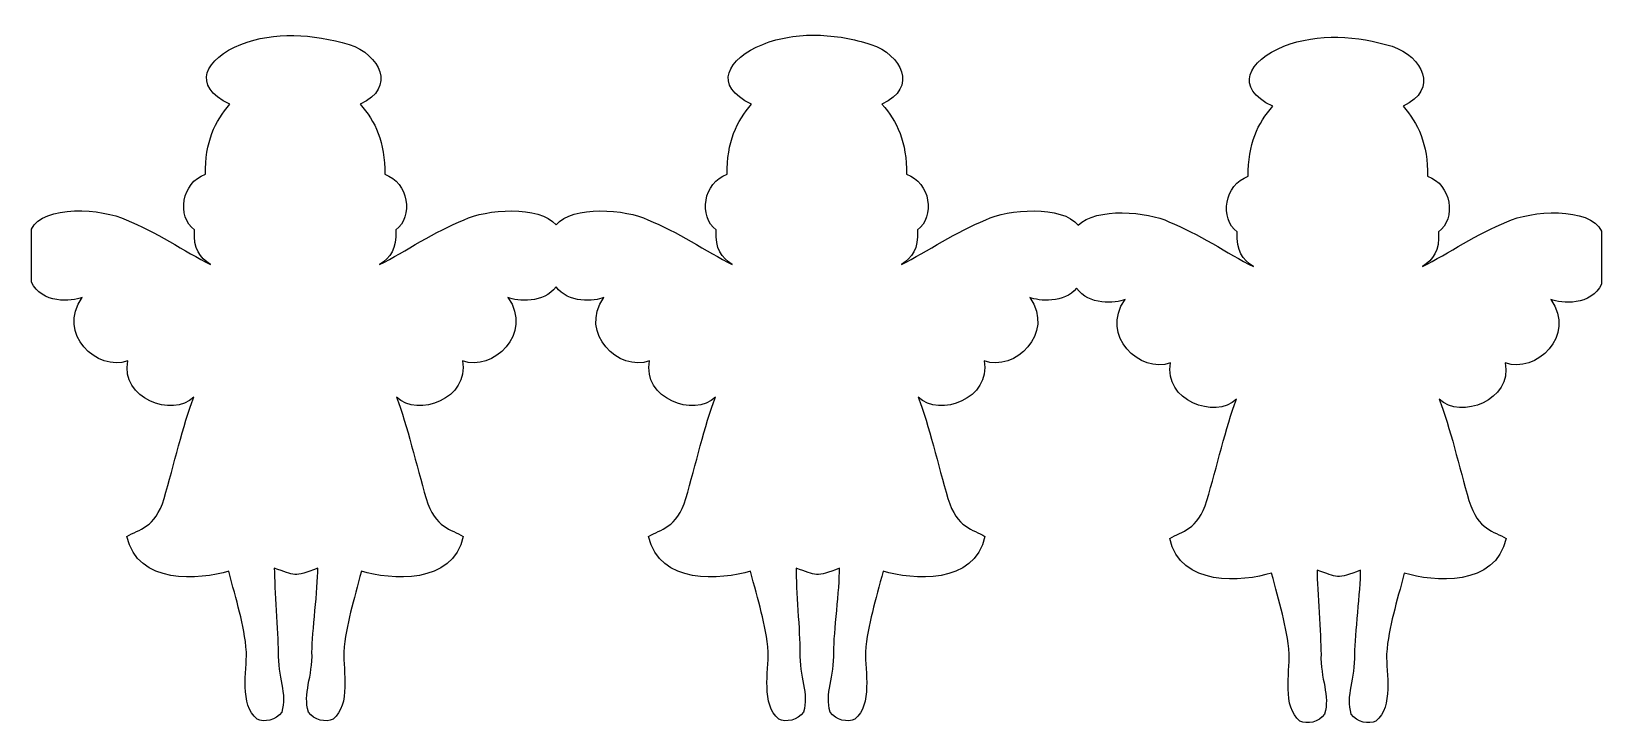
# Model space of a CAD drawing. Header units: centimetres. Extents: x -7 to 4.8, y -1.7 to 3.5.
import ezdxf

# ---------------------------------------------------------------- set-up
doc = ezdxf.new("R2010")
doc.units = ezdxf.units.CM
doc.header["$MEASUREMENT"] = 0
doc.layers.add('Layer 1', color=7, linetype='Continuous')

msp = doc.modelspace()

# ---------------------------------------------------------------- linework, layer by layer
at = {"layer": 'Layer 1', "color": 254}
msp.add_open_spline([(-1.07429, 3.44822), (-1.21304, 3.45088), (-1.35194, 3.43067), (-1.48109, 3.37959), (-1.48109, 3.37959), (-1.74806, 3.27263), (-1.85927, 3.06801), (-1.56377, 2.9298), (-1.56377, 2.9298), (-1.67561, 2.80508), (-1.75182, 2.64498), (-1.74732, 2.40394), (-1.74732, 2.40394), (-1.92765, 2.34384), (-1.96383, 2.08699), (-1.83, 1.98639), (-1.83, 1.98639), (-1.83876, 1.84138), (-1.78978, 1.78004), (-1.70928, 1.72594), (-1.70928, 1.72594), (-1.90063, 1.82476), (-2.12765, 1.97581), (-2.34263, 2.06246), (-2.34263, 2.06246), (-2.50366, 2.14176), (-2.91065, 2.17354), (-3.0322, 2.02525), (-3.0322, 2.02525), (-3.15373, 2.17356), (-3.56156, 2.14176), (-3.7226, 2.06246), (-3.7226, 2.06246), (-3.93757, 1.97581), (-4.1646, 1.82476), (-4.35595, 1.72594), (-4.35595, 1.72594), (-4.27546, 1.78004), (-4.22647, 1.84138), (-4.23523, 1.98639), (-4.23523, 1.98639), (-4.1014, 2.08698), (-4.13758, 2.34383), (-4.31791, 2.40394), (-4.31791, 2.40394), (-4.31341, 2.64498), (-4.38963, 2.80507), (-4.50146, 2.9298), (-4.50146, 2.9298), (-4.22855, 3.05557), (-4.35556, 3.30262), (-4.58414, 3.37959), (-4.58414, 3.37959), (-4.86052, 3.45822), (-5.14556, 3.47677), (-5.39691, 3.37959), (-5.39691, 3.37959), (-5.66388, 3.27263), (-5.77509, 3.06801), (-5.47959, 2.9298), (-5.47959, 2.9298), (-5.59143, 2.80508), (-5.66764, 2.64498), (-5.66314, 2.40394), (-5.66314, 2.40394), (-5.84347, 2.34384), (-5.87965, 2.08699), (-5.74582, 1.98639), (-5.74582, 1.98639), (-5.75458, 1.84138), (-5.7056, 1.78004), (-5.6251, 1.72594), (-5.6251, 1.72594), (-5.81645, 1.82476), (-6.04347, 1.97581), (-6.25845, 2.06246), (-6.25845, 2.06246), (-6.43057, 2.14722), (-6.88442, 2.17789), (-6.96952, 1.99218), (-6.96952, 1.99218), (-6.96952, 1.99218), (-6.96952, 1.5953), (-6.96952, 1.5953), (-6.96952, 1.5953), (-6.89391, 1.4306), (-6.66563, 1.44752), (-6.58835, 1.47954), (-6.58835, 1.47954), (-6.78095, 1.20838), (-6.47425, 0.91798), (-6.24605, 1.00412), (-6.24605, 1.00412), (-6.30272, 0.72048), (-5.91092, 0.57615), (-5.75161, 0.73127), (-5.75161, 0.73127), (-5.83199, 0.51905), (-5.89986, 0.22079), (-5.9732, -0.02858), (-5.9732, -0.02858), (-6.04308, -0.25694), (-6.16201, -0.25831), (-6.25267, -0.31383), (-6.25267, -0.31383), (-6.1769, -0.68001), (-5.70455, -0.64149), (-5.48786, -0.57428), (-5.48786, -0.57428), (-5.43286, -0.79924), (-5.37254, -0.96642), (-5.35557, -1.18282), (-5.35557, -1.18282), (-5.35282, -1.32177), (-5.40849, -1.5797), (-5.27619, -1.68553), (-5.27619, -1.68553), (-5.22327, -1.71199), (-5.13117, -1.69635), (-5.09098, -1.63261), (-5.09098, -1.63261), (-5.0467, -1.49635), (-5.12347, -1.36659), (-5.11744, -1.18282), (-5.11744, -1.18282), (-5.11781, -1.03322), (-5.14638, -0.7107), (-5.14638, -0.55195), (-5.14638, -0.55195), (-4.9926, -0.60476), (-4.99951, -0.62544), (-4.81978, -0.55195), (-4.81978, -0.55195), (-4.81978, -0.7107), (-4.86323, -1.03322), (-4.8636, -1.18282), (-4.8636, -1.18282), (-4.85757, -1.36659), (-4.93434, -1.49635), (-4.89006, -1.63261), (-4.89006, -1.63261), (-4.84987, -1.69635), (-4.75777, -1.71199), (-4.70485, -1.68553), (-4.70485, -1.68553), (-4.57256, -1.5797), (-4.62823, -1.32177), (-4.62547, -1.18282), (-4.62547, -1.18282), (-4.60849, -0.96642), (-4.54818, -0.79924), (-4.49318, -0.57428), (-4.49318, -0.57428), (-4.27648, -0.64149), (-3.80414, -0.68001), (-3.72837, -0.31383), (-3.72837, -0.31383), (-3.81902, -0.2583), (-3.93713, -0.25694), (-4.00701, -0.02858), (-4.00701, -0.02858), (-4.08035, 0.22079), (-4.14904, 0.51905), (-4.22943, 0.73127), (-4.22943, 0.73127), (-4.07012, 0.57615), (-3.67832, 0.72048), (-3.73499, 1.00412), (-3.73499, 1.00412), (-3.50679, 0.91798), (-3.20009, 1.20838), (-3.39269, 1.47954), (-3.39269, 1.47954), (-3.32152, 1.45005), (-3.12231, 1.43354), (-3.0322, 1.55974), (-3.0322, 1.55974), (-2.94195, 1.43399), (-2.74362, 1.45008), (-2.67253, 1.47954), (-2.67253, 1.47954), (-2.86513, 1.20838), (-2.55843, 0.91798), (-2.33023, 1.00412), (-2.33023, 1.00412), (-2.3869, 0.72048), (-1.9951, 0.57615), (-1.83579, 0.73127), (-1.83579, 0.73127), (-1.91617, 0.51905), (-1.98404, 0.22079), (-2.05738, -0.02858), (-2.05738, -0.02858), (-2.12726, -0.25694), (-2.24619, -0.25831), (-2.33685, -0.31383), (-2.33685, -0.31383), (-2.26108, -0.68001), (-1.78873, -0.64149), (-1.57204, -0.57428), (-1.57204, -0.57428), (-1.51704, -0.79924), (-1.45672, -0.96642), (-1.43975, -1.18282), (-1.43975, -1.18282), (-1.437, -1.32177), (-1.49267, -1.5797), (-1.36037, -1.68553), (-1.36037, -1.68553), (-1.30745, -1.71199), (-1.21535, -1.69635), (-1.17516, -1.63261), (-1.17516, -1.63261), (-1.13088, -1.49635), (-1.20765, -1.36659), (-1.20162, -1.18282), (-1.20162, -1.18282), (-1.20199, -1.03322), (-1.23056, -0.7107), (-1.23056, -0.55195), (-1.23056, -0.55195), (-1.07678, -0.60476), (-1.08369, -0.62544), (-0.90396, -0.55195), (-0.90396, -0.55195), (-0.90396, -0.7107), (-0.94741, -1.03322), (-0.94778, -1.18282), (-0.94778, -1.18282), (-0.94175, -1.36659), (-1.01852, -1.49635), (-0.97424, -1.63261), (-0.97424, -1.63261), (-0.93405, -1.69635), (-0.84195, -1.71199), (-0.78903, -1.68553), (-0.78903, -1.68553), (-0.65674, -1.5797), (-0.71241, -1.32177), (-0.70965, -1.18282), (-0.70965, -1.18282), (-0.69267, -0.96642), (-0.63236, -0.79924), (-0.57736, -0.57428), (-0.57736, -0.57428), (-0.36066, -0.64149), (0.11168, -0.68001), (0.18745, -0.31383), (0.18745, -0.31383), (0.0968, -0.2583), (-0.02131, -0.25694), (-0.09119, -0.02858), (-0.09119, -0.02858), (-0.16453, 0.22079), (-0.23322, 0.51905), (-0.31361, 0.73127), (-0.31361, 0.73127), (-0.1543, 0.57615), (0.2375, 0.72048), (0.18083, 1.00412), (0.18083, 1.00412), (0.40903, 0.91798), (0.71573, 1.20838), (0.52313, 1.47954), (0.52313, 1.47954), (0.5922, 1.45092), (0.78186, 1.43457), (0.87536, 1.54899), (0.87536, 1.54899), (0.96409, 1.41846), (1.16642, 1.43486), (1.23834, 1.46465), (1.23834, 1.46465), (1.04574, 1.19349), (1.35244, 0.90309), (1.58064, 0.98923), (1.58064, 0.98923), (1.52397, 0.70559), (1.91577, 0.56126), (2.07508, 0.71638), (2.07508, 0.71638), (1.9947, 0.50416), (1.92683, 0.2059), (1.85349, -0.04347), (1.85349, -0.04347), (1.78361, -0.27183), (1.66468, -0.2732), (1.57402, -0.32872), (1.57402, -0.32872), (1.64979, -0.6949), (2.12214, -0.65638), (2.33883, -0.58917), (2.33883, -0.58917), (2.39383, -0.81413), (2.45415, -0.98131), (2.47112, -1.19771), (2.47112, -1.19771), (2.47387, -1.33666), (2.4182, -1.59459), (2.5505, -1.70042), (2.5505, -1.70042), (2.60342, -1.72688), (2.69552, -1.71124), (2.73571, -1.6475), (2.73571, -1.6475), (2.77999, -1.51124), (2.70322, -1.38148), (2.70925, -1.19771), (2.70925, -1.19771), (2.70888, -1.04811), (2.68031, -0.72559), (2.68031, -0.56684), (2.68031, -0.56684), (2.83409, -0.61965), (2.82718, -0.64033), (3.00691, -0.56684), (3.00691, -0.56684), (3.00691, -0.72559), (2.96346, -1.04811), (2.96309, -1.19771), (2.96309, -1.19771), (2.96912, -1.38148), (2.89235, -1.51124), (2.93663, -1.6475), (2.93663, -1.6475), (2.97682, -1.71124), (3.06892, -1.72688), (3.12184, -1.70042), (3.12184, -1.70042), (3.25413, -1.59459), (3.19846, -1.33666), (3.20122, -1.19771), (3.20122, -1.19771), (3.2182, -0.98131), (3.27851, -0.81413), (3.33351, -0.58917), (3.33351, -0.58917), (3.55021, -0.65638), (4.02255, -0.6949), (4.09832, -0.32872), (4.09832, -0.32872), (4.00767, -0.27319), (3.88956, -0.27183), (3.81968, -0.04347), (3.81968, -0.04347), (3.74634, 0.2059), (3.67765, 0.50416), (3.59726, 0.71638), (3.59726, 0.71638), (3.75657, 0.56126), (4.14837, 0.70559), (4.0917, 0.98923), (4.0917, 0.98923), (4.3199, 0.90309), (4.6266, 1.19349), (4.434, 1.46465), (4.434, 1.46465), (4.51128, 1.43263), (4.73956, 1.41571), (4.81517, 1.58041), (4.81517, 1.58041), (4.81517, 1.58041), (4.81517, 1.97729), (4.81517, 1.97729), (4.81517, 1.97729), (4.73007, 2.163), (4.27623, 2.13233), (4.1041, 2.04757), (4.1041, 2.04757), (3.88913, 1.96092), (3.6621, 1.80987), (3.47075, 1.71105), (3.47075, 1.71105), (3.55124, 1.76515), (3.60023, 1.82649), (3.59147, 1.9715), (3.59147, 1.9715), (3.7253, 2.07209), (3.68912, 2.32894), (3.50879, 2.38905), (3.50879, 2.38905), (3.51329, 2.63009), (3.43707, 2.79018), (3.32524, 2.91491), (3.32524, 2.91491), (3.59815, 3.04068), (3.47114, 3.28773), (3.24256, 3.3647), (3.24256, 3.3647), (2.98534, 3.44557), (2.68808, 3.46685), (2.42979, 3.3647), (2.42979, 3.3647), (2.16282, 3.25774), (2.05161, 3.05312), (2.34711, 2.91491), (2.34711, 2.91491), (2.23527, 2.79019), (2.15906, 2.63009), (2.16356, 2.38905), (2.16356, 2.38905), (1.98323, 2.32895), (1.94705, 2.0721), (2.08088, 1.9715), (2.08088, 1.9715), (2.07212, 1.82649), (2.1211, 1.76515), (2.2016, 1.71105), (2.2016, 1.71105), (2.01025, 1.80987), (1.78323, 1.96092), (1.56825, 2.04757), (1.56825, 2.04757), (1.411, 2.12501), (1.01848, 2.15771), (0.88695, 2.02111), (0.88695, 2.02111), (0.7697, 2.17418), (0.35578, 2.14249), (0.19325, 2.06245), (0.19325, 2.06245), (-0.02172, 1.9758), (-0.24875, 1.82475), (-0.4401, 1.72593), (-0.4401, 1.72593), (-0.35961, 1.78003), (-0.31062, 1.84137), (-0.31938, 1.98638), (-0.31938, 1.98638), (-0.18555, 2.08697), (-0.22173, 2.34382), (-0.40206, 2.40393), (-0.40206, 2.40393), (-0.39756, 2.64497), (-0.47378, 2.80506), (-0.58561, 2.92979), (-0.58561, 2.92979), (-0.3127, 3.05556), (-0.43971, 3.30261), (-0.66829, 3.37958), (-0.66829, 3.37958), (-0.7969, 3.42002), (-0.93551, 3.44555), (-1.07426, 3.44821), (-1.07426, 3.44821), (-1.07426, 3.44821), (-1.07429, 3.44822), (-1.07429, 3.44822)], degree=3, knots=[0, 0, 0, 0, 0.00884956, 0.00884956, 0.00884956, 0.00884956, 0.01769912, 0.01769912, 0.01769912, 0.01769912, 0.02654867, 0.02654867, 0.02654867, 0.02654867, 0.03539823, 0.03539823, 0.03539823, 0.03539823, 0.04424779, 0.04424779, 0.04424779, 0.04424779, 0.05309735, 0.05309735, 0.05309735, 0.05309735, 0.0619469, 0.0619469, 0.0619469, 0.0619469, 0.07079646, 0.07079646, 0.07079646, 0.07079646, 0.07964602, 0.07964602, 0.07964602, 0.07964602, 0.08849558, 0.08849558, 0.08849558, 0.08849558, 0.09734513, 0.09734513, 0.09734513, 0.09734513, 0.10619469, 0.10619469, 0.10619469, 0.10619469, 0.11504425, 0.11504425, 0.11504425, 0.11504425, 0.12389381, 0.12389381, 0.12389381, 0.12389381, 0.13274336, 0.13274336, 0.13274336, 0.13274336, 0.14159292, 0.14159292, 0.14159292, 0.14159292, 0.15044248, 0.15044248, 0.15044248, 0.15044248, 0.15929204, 0.15929204, 0.15929204, 0.15929204, 0.16814159, 0.16814159, 0.16814159, 0.16814159, 0.17699115, 0.17699115, 0.17699115, 0.17699115, 0.18584071, 0.18584071, 0.18584071, 0.18584071, 0.19469027, 0.19469027, 0.19469027, 0.19469027, 0.20353982, 0.20353982, 0.20353982, 0.20353982, 0.21238938, 0.21238938, 0.21238938, 0.21238938, 0.22123894, 0.22123894, 0.22123894, 0.22123894, 0.2300885, 0.2300885, 0.2300885, 0.2300885, 0.23893805, 0.23893805, 0.23893805, 0.23893805, 0.24778761, 0.24778761, 0.24778761, 0.24778761, 0.25663717, 0.25663717, 0.25663717, 0.25663717, 0.26548673, 0.26548673, 0.26548673, 0.26548673, 0.27433628, 0.27433628, 0.27433628, 0.27433628, 0.28318584, 0.28318584, 0.28318584, 0.28318584, 0.2920354, 0.2920354, 0.2920354, 0.2920354, 0.30088496, 0.30088496, 0.30088496, 0.30088496, 0.30973451, 0.30973451, 0.30973451, 0.30973451, 0.31858407, 0.31858407, 0.31858407, 0.31858407, 0.32743363, 0.32743363, 0.32743363, 0.32743363, 0.33628319, 0.33628319, 0.33628319, 0.33628319, 0.34513274, 0.34513274, 0.34513274, 0.34513274, 0.3539823, 0.3539823, 0.3539823, 0.3539823, 0.36283186, 0.36283186, 0.36283186, 0.36283186, 0.37168142, 0.37168142, 0.37168142, 0.37168142, 0.38053097, 0.38053097, 0.38053097, 0.38053097, 0.38938053, 0.38938053, 0.38938053, 0.38938053, 0.39823009, 0.39823009, 0.39823009, 0.39823009, 0.40707965, 0.40707965, 0.40707965, 0.40707965, 0.4159292, 0.4159292, 0.4159292, 0.4159292, 0.42477876, 0.42477876, 0.42477876, 0.42477876, 0.43362832, 0.43362832, 0.43362832, 0.43362832, 0.44247788, 0.44247788, 0.44247788, 0.44247788, 0.45132743, 0.45132743, 0.45132743, 0.45132743, 0.46017699, 0.46017699, 0.46017699, 0.46017699, 0.46902655, 0.46902655, 0.46902655, 0.46902655, 0.47787611, 0.47787611, 0.47787611, 0.47787611, 0.48672566, 0.48672566, 0.48672566, 0.48672566, 0.49557522, 0.49557522, 0.49557522, 0.49557522, 0.50442478, 0.50442478, 0.50442478, 0.50442478, 0.51327434, 0.51327434, 0.51327434, 0.51327434, 0.52212389, 0.52212389, 0.52212389, 0.52212389, 0.53097345, 0.53097345, 0.53097345, 0.53097345, 0.53982301, 0.53982301, 0.53982301, 0.53982301, 0.54867257, 0.54867257, 0.54867257, 0.54867257, 0.55752212, 0.55752212, 0.55752212, 0.55752212, 0.56637168, 0.56637168, 0.56637168, 0.56637168, 0.57522124, 0.57522124, 0.57522124, 0.57522124, 0.5840708, 0.5840708, 0.5840708, 0.5840708, 0.59292035, 0.59292035, 0.59292035, 0.59292035, 0.60176991, 0.60176991, 0.60176991, 0.60176991, 0.61061947, 0.61061947, 0.61061947, 0.61061947, 0.61946903, 0.61946903, 0.61946903, 0.61946903, 0.62831858, 0.62831858, 0.62831858, 0.62831858, 0.63716814, 0.63716814, 0.63716814, 0.63716814, 0.6460177, 0.6460177, 0.6460177, 0.6460177, 0.65486726, 0.65486726, 0.65486726, 0.65486726, 0.66371681, 0.66371681, 0.66371681, 0.66371681, 0.67256637, 0.67256637, 0.67256637, 0.67256637, 0.68141593, 0.68141593, 0.68141593, 0.68141593, 0.69026549, 0.69026549, 0.69026549, 0.69026549, 0.69911504, 0.69911504, 0.69911504, 0.69911504, 0.7079646, 0.7079646, 0.7079646, 0.7079646, 0.71681416, 0.71681416, 0.71681416, 0.71681416, 0.72566372, 0.72566372, 0.72566372, 0.72566372, 0.73451327, 0.73451327, 0.73451327, 0.73451327, 0.74336283, 0.74336283, 0.74336283, 0.74336283, 0.75221239, 0.75221239, 0.75221239, 0.75221239, 0.76106195, 0.76106195, 0.76106195, 0.76106195, 0.7699115, 0.7699115, 0.7699115, 0.7699115, 0.77876106, 0.77876106, 0.77876106, 0.77876106, 0.78761062, 0.78761062, 0.78761062, 0.78761062, 0.79646018, 0.79646018, 0.79646018, 0.79646018, 0.80530973, 0.80530973, 0.80530973, 0.80530973, 0.81415929, 0.81415929, 0.81415929, 0.81415929, 0.82300885, 0.82300885, 0.82300885, 0.82300885, 0.83185841, 0.83185841, 0.83185841, 0.83185841, 0.84070796, 0.84070796, 0.84070796, 0.84070796, 0.84955752, 0.84955752, 0.84955752, 0.84955752, 0.85840708, 0.85840708, 0.85840708, 0.85840708, 0.86725664, 0.86725664, 0.86725664, 0.86725664, 0.87610619, 0.87610619, 0.87610619, 0.87610619, 0.88495575, 0.88495575, 0.88495575, 0.88495575, 0.89380531, 0.89380531, 0.89380531, 0.89380531, 0.90265487, 0.90265487, 0.90265487, 0.90265487, 0.91150442, 0.91150442, 0.91150442, 0.91150442, 0.92035398, 0.92035398, 0.92035398, 0.92035398, 0.92920354, 0.92920354, 0.92920354, 0.92920354, 0.9380531, 0.9380531, 0.9380531, 0.9380531, 0.94690265, 0.94690265, 0.94690265, 0.94690265, 0.95575221, 0.95575221, 0.95575221, 0.95575221, 0.96460177, 0.96460177, 0.96460177, 0.96460177, 0.97345133, 0.97345133, 0.97345133, 0.97345133, 0.98230088, 0.98230088, 0.98230088, 0.98230088, 1, 1, 1, 1], dxfattribs=at)

doc.saveas('drawing.dxf')
